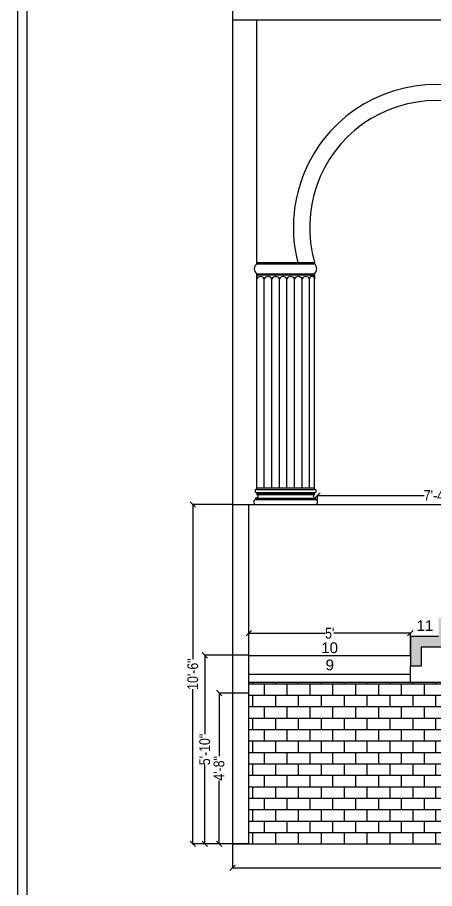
# Model space of a CAD drawing. Header units: inches. Extents: x 13054 to 48691, y 5623 to 20391.
# Drawn here: x 48150 to 48305, y 18776.9 to 19100.5 of the extents above; entities that cross this region are included whole.
import ezdxf

# ---------------------------------------------------------------- set-up
doc = ezdxf.new("R2010")
doc.units = ezdxf.units.IN
doc.header["$MEASUREMENT"] = 0
doc.styles.get("Standard").update_dxf_attribs({"font": 'arial.ttf'})
doc.styles.add('TEXT', font='')
doc.styles.get('TEXT').set_extended_font_data('Arial Narrow')
doc.dimstyles.new('Copy of Standard', dxfattribs={"dimtxt": 4, "dimasz": 2, "dimexe": 0.18, "dimexo": 0.0625, "dimgap": 0.09, "dimtad": 0, "dimzin": 0, "dimdsep": 46, "dimlunit": 4, "dimtxsty": 'TEXT', "dimblk": 'OBLIQUE', "dimcen": 0.09, "dimclrd": 8, "dimclre": 8, "dimclrt": 256, "dimadec": 0, "dimazin": 0, "dimtfac": 1, "dimtofl": 0, "dimtmove": 0, "dimatfit": 3, "dimfxl": 1, "dimtolj": 1, "dimtzin": 0, "dimarcsym": 0})

# ---------------------------------------------------------------- blocks, each defined once
blk = doc.blocks.new('_Oblique')
at = {"color": 0, "linetype": 'Continuous', "lineweight": -2}
blk.add_line((-0.5, -0.5), (0.5, 0.5), dxfattribs=at)
blk = doc.blocks.new('*D936')
at = {"color": 8, "lineweight": -2, "transparency": 16777216}
for p, q in [((48229.96, 18793.5), (48229.96, 18784.44)), ((48590, 18793.41), (48590, 18784.44)), ((48229.96, 18784.62), (48407.11, 18784.62)), ((48590, 18784.62), (48412.85, 18784.62))]:
    blk.add_line(p, q, dxfattribs=at)
at = {"layer": 'Defpoints', "color": 0, "transparency": 16777216}
for p in [(48229.96, 18793.57), (48590, 18793.47), (48590, 18784.62)]:
    blk.add_point(p, dxfattribs=at)
at = {"color": 8, "lineweight": -2, "transparency": 16777216, "xscale": 2, "yscale": 2, "zscale": 2, "rotation": 180}
blk.add_blockref('_Oblique', (48229.96, 18784.62), dxfattribs=at)
at = {"color": 8, "lineweight": -2, "transparency": 16777216, "xscale": 2, "yscale": 2, "zscale": 2}
blk.add_blockref('_Oblique', (48590, 18784.62), dxfattribs=at)
at = {"transparency": 16777216, "insert": (48409.98, 18784.62), "char_height": 4, "attachment_point": 5, "style": 'TEXT'}
blk.add_mtext("\\A1;30'", dxfattribs=at)
blk = doc.blocks.new('*D937')
at = {"color": 8, "lineweight": -2, "transparency": 16777216}
for p, q in [((48229.94, 18919.57), (48214.98, 18919.57)), ((48215.16, 18919.57), (48215.16, 18862.14)), ((48215.16, 18793.57), (48215.16, 18850.99)), ((48229.9, 18793.57), (48214.98, 18793.57))]:
    blk.add_line(p, q, dxfattribs=at)
at = {"layer": 'Defpoints', "color": 0, "transparency": 16777216}
for p in [(48215.16, 18919.57), (48230, 18919.57), (48229.96, 18793.57)]:
    blk.add_point(p, dxfattribs=at)
at = {"color": 8, "lineweight": -2, "transparency": 16777216, "xscale": 2, "yscale": 2, "zscale": 2}
for p, rotation in [((48215.16, 18919.57), 90), ((48215.16, 18793.57), 270)]:
    blk.add_blockref('_Oblique', p, dxfattribs=dict(at, rotation=rotation))
at = {"transparency": 16777216, "insert": (48215.16, 18856.57), "char_height": 4, "attachment_point": 5, "rotation": 90, "style": 'TEXT'}
blk.add_mtext('\\A1;10\'-6"', dxfattribs=at)
blk = doc.blocks.new('*D988')
at = {"color": 8, "lineweight": -2, "transparency": 16777216}
for p, q in [((48235.96, 18849.55), (48224.74, 18849.55)), ((48224.92, 18849.55), (48224.92, 18826.08)), ((48224.92, 18793.57), (48224.92, 18817.04)), ((48235.95, 18793.57), (48224.74, 18793.57))]:
    blk.add_line(p, q, dxfattribs=at)
at = {"layer": 'Defpoints', "color": 0, "transparency": 16777216}
for p in [(48236.03, 18849.55), (48224.92, 18793.57), (48236.01, 18793.57)]:
    blk.add_point(p, dxfattribs=at)
at = {"color": 8, "lineweight": -2, "transparency": 16777216, "xscale": 2, "yscale": 2, "zscale": 2}
for p, rotation in [((48224.92, 18849.55), 90), ((48224.92, 18793.57), 270)]:
    blk.add_blockref('_Oblique', p, dxfattribs=dict(at, rotation=rotation))
at = {"transparency": 16777216, "insert": (48224.92, 18821.56), "char_height": 4, "attachment_point": 5, "rotation": 90, "style": 'TEXT'}
blk.add_mtext('\\A1;4\'-8"', dxfattribs=at)
blk = doc.blocks.new('*D989')
at = {"color": 8, "lineweight": -2, "transparency": 16777216}
for p, q in [((48235.97, 18863.55), (48219.43, 18863.55)), ((48219.61, 18863.55), (48219.61, 18834.29)), ((48219.61, 18793.57), (48219.61, 18822.83)), ((48235.95, 18793.57), (48219.43, 18793.57))]:
    blk.add_line(p, q, dxfattribs=at)
at = {"layer": 'Defpoints', "color": 0, "transparency": 16777216}
for p in [(48236.03, 18863.55), (48219.61, 18793.57), (48236.01, 18793.57)]:
    blk.add_point(p, dxfattribs=at)
at = {"color": 8, "lineweight": -2, "transparency": 16777216, "xscale": 2, "yscale": 2, "zscale": 2}
for p, rotation in [((48219.61, 18863.55), 90), ((48219.61, 18793.57), 270)]:
    blk.add_blockref('_Oblique', p, dxfattribs=dict(at, rotation=rotation))
at = {"transparency": 16777216, "insert": (48219.61, 18828.56), "char_height": 4, "attachment_point": 5, "rotation": 90, "style": 'TEXT'}
blk.add_mtext('\\A1;5\'-10"', dxfattribs=at)
blk = doc.blocks.new('*D990')
at = {"color": 8, "lineweight": -2, "transparency": 16777216}
for p, q in [((48236.03, 18863.61), (48236.03, 18871.92)), ((48236.03, 18871.74), (48264.42, 18871.74)), ((48296.01, 18871.74), (48267.62, 18871.74)), ((48296.01, 18863.59), (48296.01, 18871.92))]:
    blk.add_line(p, q, dxfattribs=at)
at = {"layer": 'Defpoints', "color": 0, "transparency": 16777216}
for p in [(48296.01, 18871.74), (48236.03, 18863.55), (48296.01, 18863.53)]:
    blk.add_point(p, dxfattribs=at)
at = {"color": 8, "lineweight": -2, "transparency": 16777216, "xscale": 2, "yscale": 2, "zscale": 2, "rotation": 180}
blk.add_blockref('_Oblique', (48236.03, 18871.74), dxfattribs=at)
at = {"color": 8, "lineweight": -2, "transparency": 16777216, "xscale": 2, "yscale": 2, "zscale": 2}
blk.add_blockref('_Oblique', (48296.01, 18871.74), dxfattribs=at)
at = {"transparency": 16777216, "insert": (48266.02, 18871.74), "char_height": 4, "attachment_point": 5, "style": 'TEXT'}
blk.add_mtext("\\A1;5'", dxfattribs=at)
blk = doc.blocks.new('*D991')
at = {"color": 8, "lineweight": -2, "transparency": 16777216}
for p, q in [((48261.5, 18920.56), (48261.5, 18923.12)), ((48261.5, 18922.94), (48301.11, 18922.94)), ((48349.61, 18922.94), (48310, 18922.94)), ((48349.61, 18920.56), (48349.61, 18923.12))]:
    blk.add_line(p, q, dxfattribs=at)
at = {"layer": 'Defpoints', "color": 0, "transparency": 16777216}
for p in [(48261.5, 18922.94), (48261.5, 18920.5), (48349.61, 18920.5)]:
    blk.add_point(p, dxfattribs=at)
at = {"color": 8, "lineweight": -2, "transparency": 16777216, "xscale": 2, "yscale": 2, "zscale": 2, "rotation": 180}
blk.add_blockref('_Oblique', (48261.5, 18922.94), dxfattribs=at)
at = {"color": 8, "lineweight": -2, "transparency": 16777216, "xscale": 2, "yscale": 2, "zscale": 2}
blk.add_blockref('_Oblique', (48349.61, 18922.94), dxfattribs=at)
at = {"transparency": 16777216, "insert": (48305.56, 18922.94), "char_height": 4, "attachment_point": 5, "style": 'TEXT'}
blk.add_mtext('\\A1;7\'-4"', dxfattribs=at)

msp = doc.modelspace()

# ---------------------------------------------------------------- hatches: boundary and pattern name
at = {"true_color": 0x939598, "transparency": 33554687}
h = msp.add_hatch(color=252, dxfattribs=at)
h.dxf.hatch_style = 1
h.paths.add_polyline_path([(48342.014, 18894.532), (48352.514, 18894.532), (48352.514, 18901.532), (48363.014, 18901.532), (48363.014, 18908.532), (48450.953, 18908.532), (48450.953, 18901.534), (48461.453, 18901.534), (48461.453, 18894.534), (48471.953, 18894.534), (48471.953, 18887.534), (48482.453, 18887.534), (48482.453, 18880.534), (48492.953, 18880.534), (48492.953, 18873.534), (48503.453, 18873.534), (48503.453, 18866.534), (48513.953, 18866.534), (48513.953, 18859.532), (48517.953, 18859.532), (48517.953, 18870.534), (48507.453, 18870.534), (48507.453, 18877.534), (48496.953, 18877.534), (48496.953, 18884.534), (48486.453, 18884.534), (48486.453, 18891.534), (48475.953, 18891.534), (48475.953, 18898.534), (48465.453, 18898.534), (48465.453, 18905.534), (48454.953, 18905.534), (48454.953, 18912.534), (48359.014, 18912.532), (48359.014, 18905.532), (48348.514, 18905.532), (48348.514, 18898.532), (48338.014, 18898.532), (48338.014, 18891.532), (48327.514, 18891.532), (48327.514, 18884.532), (48317.014, 18884.532), (48317.014, 18877.532), (48306.514, 18877.532), (48306.514, 18870.532), (48296.014, 18870.532), (48296.011, 18859.532), (48300.014, 18859.531), (48300.014, 18866.532), (48310.514, 18866.532), (48310.514, 18873.532), (48321.014, 18873.532), (48321.014, 18880.532), (48331.514, 18880.532), (48331.514, 18887.532), (48342.014, 18887.532)])
at = {"transparency": 33554687}
h = msp.add_hatch(dxfattribs=at)
h.set_pattern_fill('BRICK', color=26, scale=17)
h.paths.add_polyline_path([(48347.784, 18850.888), (48347.145, 18850.888), (48347.145, 18851.848), (48346.185, 18851.848), (48346.185, 18853.536), (48236.027, 18853.566), (48236.01, 18793.566), (48346.188, 18793.536), (48346.188, 18798.133), (48347.788, 18798.133), (48347.788, 18799.929)])
h.paths.add_polyline_path([(48578.006, 18853.475), (48467.788, 18853.504), (48467.788, 18851.848), (48466.828, 18851.848), (48466.828, 18850.888), (48466.189, 18850.888), (48466.185, 18798.133), (48467.785, 18798.133), (48467.785, 18793.533), (48467.788, 18793.533), (48577.99, 18793.478)])

# ---------------------------------------------------------------- linework, layer by layer
for p, q in [((48229.998, 18793.519), (48229.998, 19126.067)), ((48229.998, 19099.567), (48589.998, 19099.567)), ((48238.935, 19009.029), (48238.935, 19099.567)), ((48238.935, 19009.496), (48260.435, 19009.496)), ((48238.935, 19009.496), (48238.935, 19009.029)), ((48238.935, 19009.029), (48260.435, 19009.029)), ((48238.935, 18925.643), (48238.935, 19005.29)), ((48238.935, 19005.29), (48260.435, 19005.29)), ((48238.935, 19004.823), (48238.935, 19005.29)), ((48238.935, 18999.085), (48238.935, 19005.29)), ((48238.935, 19004.823), (48260.435, 19004.823)), ((48238.935, 19004.823), (48238.935, 19003.358)), ((48241.739, 18925.643), (48241.739, 19003.358)), ((48244.544, 18925.643), (48244.544, 19003.358)), ((48247.348, 18925.643), (48247.348, 19003.358)), ((48250.152, 18925.643), (48250.152, 19003.358)), ((48252.956, 18925.643), (48252.956, 19003.358)), ((48255.761, 18925.643), (48255.761, 19003.358)), ((48238.935, 18925.176), (48260.435, 18925.176)), ((48238.935, 18924.007), (48260.435, 18924.007)), ((48238.935, 18923.774), (48260.435, 18923.774)), ((48238.935, 18923.306), (48260.435, 18923.306)), ((48238.468, 18921.904), (48260.902, 18921.904)), ((48238.468, 18921.437), (48260.902, 18921.437)), ((48229.998, 18919.567), (48578.024, 18919.473)), ((48230.012, 18793.567), (48229.998, 18919.567)), ((48236.01, 18793.566), (48236.045, 18919.566)), ((48296.014, 18870.532), (48296.011, 18859.532)), ((48306.514, 18870.532), (48296.014, 18870.532)), ((48236.029, 18863.549), (48296.014, 18863.532)), ((48296.013, 18853.55), (48296.015, 18859.532)), ((48236.027, 18856.549), (48296.014, 18856.531)), ((48236.027, 18853.566), (48359, 18853.533)), ((48236.022, 18837.549), (48236.022, 18837.549)), ((48229.964, 18793.567), (48589.998, 18793.472))]:
    msp.add_line(p, q)
at = {"transparency": 33554684}
for p, q in [((48260.435, 19009.496), (48260.435, 19009.029)), ((48260.435, 19004.823), (48260.435, 19005.29)), ((48260.435, 19004.823), (48260.435, 19003.358)), ((48260.435, 18925.643), (48260.435, 19003.358))]:
    msp.add_line(p, q, dxfattribs=at)
at = {"transparency": 33554661}
msp.add_line((48258.565, 18925.643), (48258.565, 19003.358), dxfattribs=at)
for points in [[(48150, 18592.579), (48691.205, 18592.579), (48691.205, 19365.069), (48150, 19365.069)], [(48153.5, 18596.079), (48687.705, 18596.079), (48687.705, 19361.569), (48153.5, 19361.569)]]:
    msp.add_lwpolyline(points, close=True)
msp.add_lwpolyline([(48238.468, 18919.567), (48260.902, 18919.567, 0.6373083), (48260.902, 18921.437), (48260.902, 18921.904, -0.8280312), (48260.435, 18923.306), (48260.435, 18923.774), (48260.435, 18924.007, 1.0759973), (48260.435, 18925.176), (48260.435, 18925.643), (48238.935, 18925.643), (48238.935, 18925.176, 1.0759973), (48238.935, 18924.007), (48238.935, 18923.774), (48238.935, 18923.306, -0.8461367), (48238.468, 18921.904), (48238.468, 18921.437, 0.7744353)], format="xyb", close=True)
msp.add_lwpolyline([(48310.514, 18866.532), (48300.014, 18866.532), (48300.014, 18859.531), (48296.014, 18859.532)])
for centre, radius, start, end in [((48305.619, 19022.514), 53.075, 345.80267, 194.19733), ((48305.619, 19022.557), 47.034, 343.87817, 196.12183), ((48240.328, 19007.16), 2.332, 126.69271, 233.30729), ((48240.337, 19002.703), 1.548, 25.03672, 154.96328), ((48243.141, 19002.703), 1.548, 25.03672, 154.96328), ((48245.946, 19002.703), 1.548, 25.03672, 154.96328), ((48248.75, 19002.703), 1.548, 25.03672, 154.96328), ((48251.554, 19002.703), 1.548, 25.03672, 154.96328), ((48254.359, 19002.703), 1.548, 25.03672, 154.96328), ((48257.163, 19002.703), 1.548, 25.03672, 154.96328)]:
    msp.add_arc(centre, radius, start, end)
at = {"transparency": 33554684}
msp.add_arc((48258.541, 19007.16), 2.661, 315.36882, 44.63118, dxfattribs=at)
at = {"transparency": 33554661}
msp.add_arc((48259.5, 19003.348), 0.935, 0.60347, 179.39653, dxfattribs=at)

# ---------------------------------------------------------------- texts
at = {"char_height": 4, "attachment_point": 1}
for s, insert in [('11', (48298.329, 18876.59)), ('10', (48262.913, 18868.364)), ('9', (48264.519, 18861.998))]:
    msp.add_mtext_dynamic_manual_height_columns(s, width=10.54364, gutter_width=1, heights=[0], dxfattribs=dict(at, insert=insert))

# ---------------------------------------------------------------- dimensions: what is measured, and where the dimension line sits
for base, p1, p2, picture, middle in [((48261.498, 18922.944), (48349.612, 18920.502), (48261.498, 18920.502), '*D991', (48305.555, 18922.944)), ((48296.012, 18871.74), (48236.029, 18863.549), (48296.012, 18863.532), '*D990', (48266.021, 18871.74)), ((48589.998, 18784.618), (48229.964, 18793.567), (48589.998, 18793.472), '*D936', (48409.981, 18784.618))]:
    dim = msp.add_linear_dim(base=base, p1=p1, p2=p2, dimstyle='Copy of Standard')
    dim.commit()
    dim.dimension.update_dxf_attribs({"geometry": picture, "text_midpoint": middle})
for base, p1, p2, picture, middle in [((48215.161, 18919.567), (48229.964, 18793.567), (48229.998, 18919.567), '*D937', (48215.161, 18856.567)), ((48219.612, 18793.566), (48236.029, 18863.549), (48236.01, 18793.566), '*D989', (48219.612, 18828.557)), ((48224.918, 18793.566), (48236.026, 18849.549), (48236.01, 18793.566), '*D988', (48224.918, 18821.557))]:
    dim = msp.add_linear_dim(base=base, p1=p1, p2=p2, angle=90, dimstyle='Copy of Standard')
    dim.commit()
    dim.dimension.update_dxf_attribs({"geometry": picture, "text_midpoint": middle})

doc.saveas('drawing.dxf')
